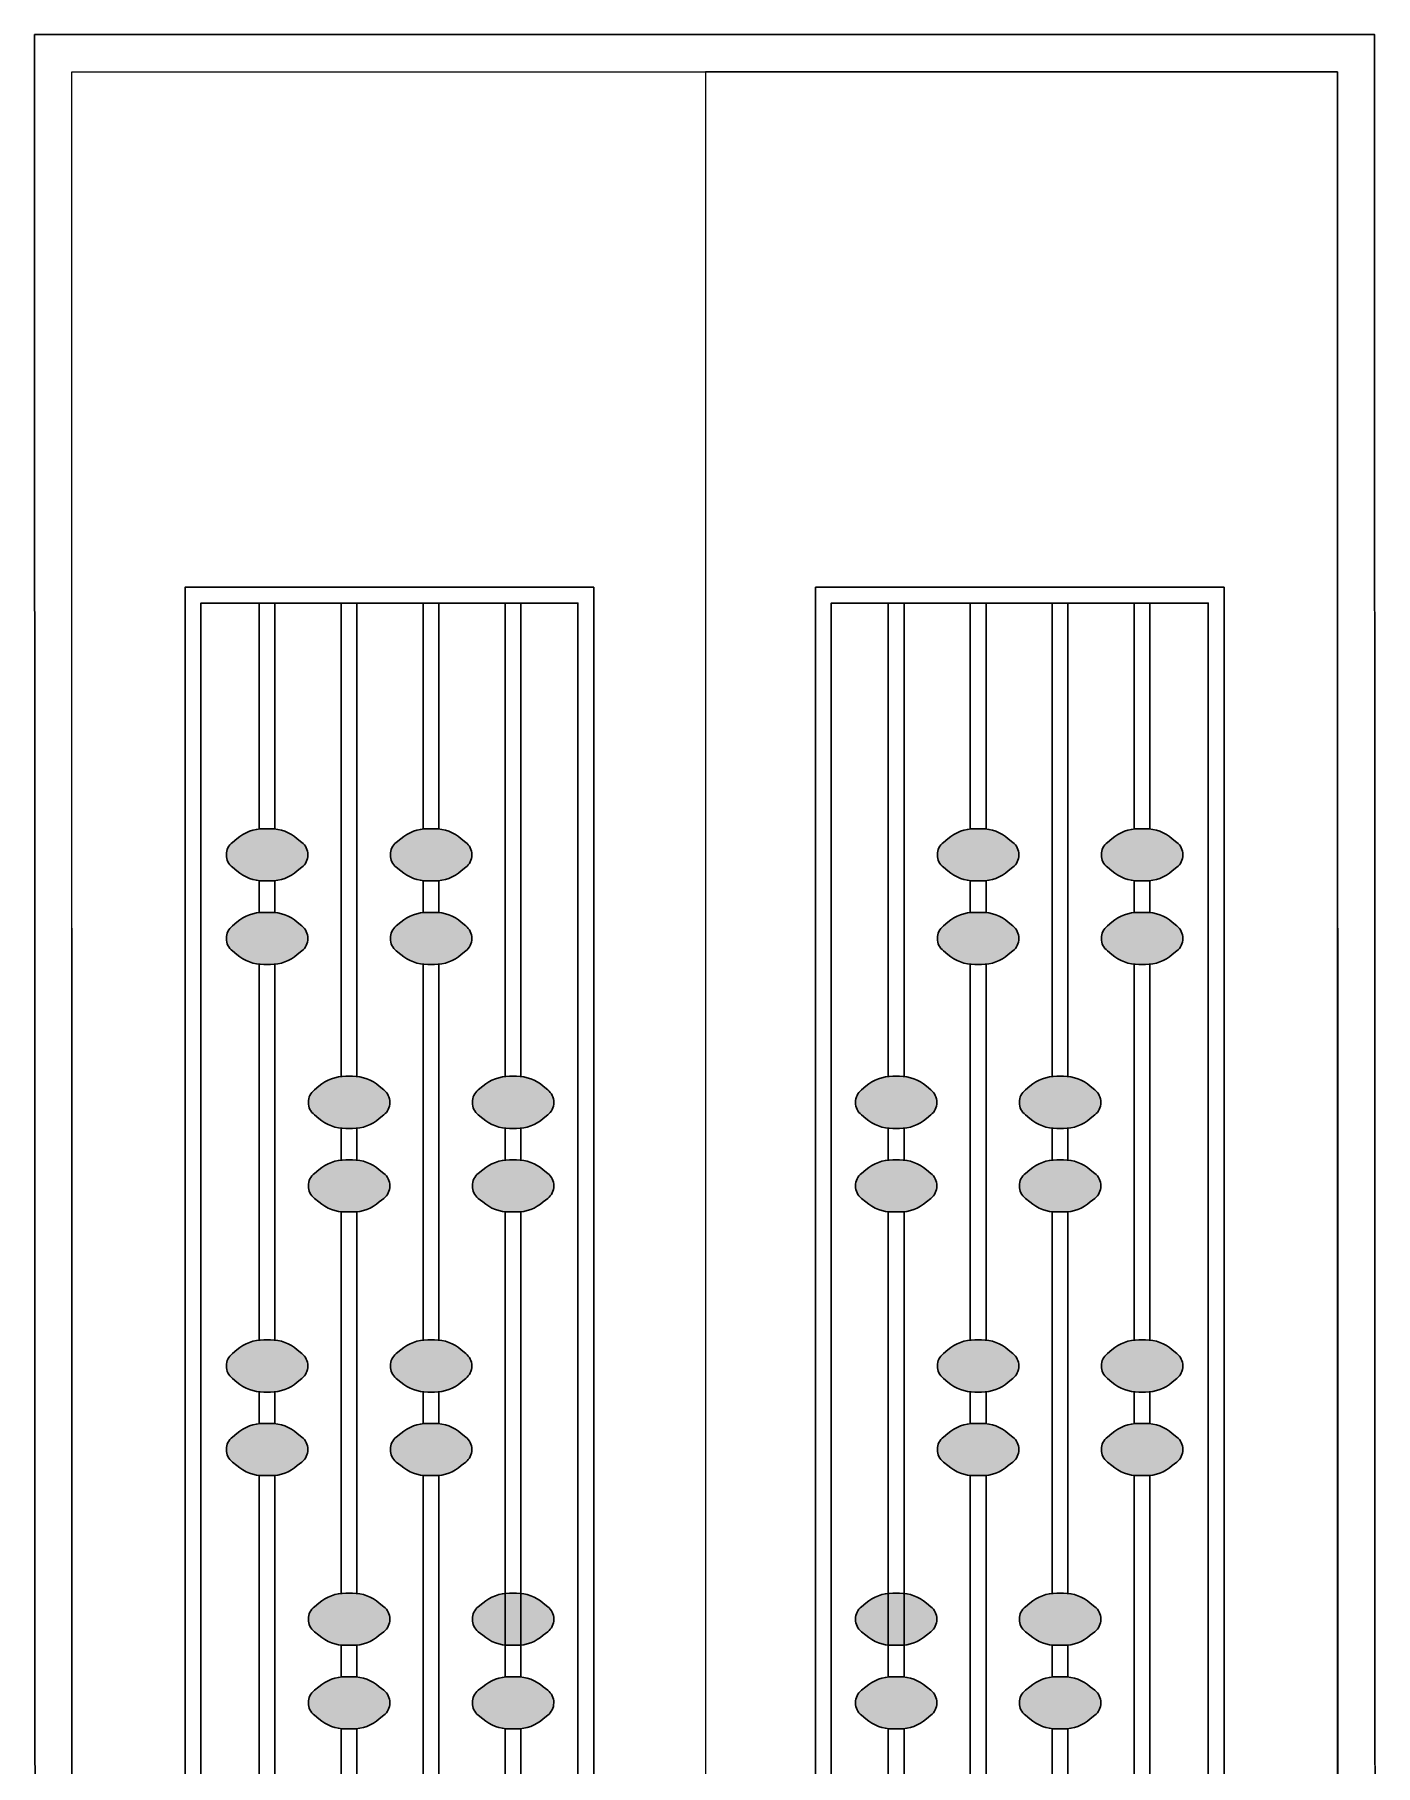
# Model space of a CAD drawing. Header units: millimetres. Extents: x 35877 to 3066687, y -650199 to -40525.
# Drawn here: x 147393.52 to 147429.53, y -180501.09 to -180454.59 of the extents above; entities that cross this region are included whole.
import ezdxf

# ---------------------------------------------------------------- set-up
doc = ezdxf.new("R2010")
doc.units = ezdxf.units.MM
doc.header["$MEASUREMENT"] = 0
for name, color, linetype, lineweight in [('A8_FURNITURE', 32, 'Continuous', 30), ('doors', 36, 'Continuous', 15), ('Elevation 4.5', 206, 'Continuous', 5), ('wall', 7, 'Continuous', 30)]:
    doc.layers.add(name, color=color, linetype=linetype, lineweight=lineweight)

msp = doc.modelspace()

# ---------------------------------------------------------------- hatches: boundary and pattern name
at = {"layer": 'Elevation 4.5', "lineweight": 0, "true_color": 0x000000, "transparency": 33554628}
h = msp.add_hatch(color=18, dxfattribs=at)
h.dxf.hatch_style = 1
h.paths.add_polyline_path([(147398.67, -180476.63, -0.233569), (147398.831, -180476.292), (147398.953, -180476.195, -0.186647), (147399.672, -180475.927), (147399.855, -180475.927, -0.186647), (147400.574, -180476.195), (147400.696, -180476.292, -0.229438), (147400.857, -180476.624, -0.233569), (147400.696, -180476.962), (147400.574, -180477.059, -0.186647), (147399.855, -180477.326), (147399.672, -180477.326, -0.186647), (147398.953, -180477.059), (147398.831, -180476.962, -0.229438)])
h = msp.add_hatch(color=18, dxfattribs=at)
h.dxf.hatch_style = 1
h.paths.add_polyline_path([(147403.074, -180476.63, -0.233569), (147403.234, -180476.292), (147403.357, -180476.195, -0.186647), (147404.076, -180475.927), (147404.259, -180475.927, -0.186647), (147404.978, -180476.195), (147405.1, -180476.292, -0.229438), (147405.261, -180476.624, -0.233569), (147405.1, -180476.962), (147404.978, -180477.059, -0.186647), (147404.259, -180477.326), (147404.076, -180477.326, -0.186647), (147403.357, -180477.059), (147403.234, -180476.962, -0.229438)])
h = msp.add_hatch(color=18, dxfattribs=at)
h.dxf.hatch_style = 1
h.paths.add_polyline_path([(147419.955, -180476.63, 0.233569), (147419.794, -180476.292), (147419.672, -180476.195, 0.186647), (147418.953, -180475.927), (147418.77, -180475.927, 0.186647), (147418.051, -180476.195), (147417.928, -180476.292, 0.229438), (147417.768, -180476.624, 0.233569), (147417.928, -180476.962), (147418.051, -180477.059, 0.186647), (147418.77, -180477.326), (147418.953, -180477.326, 0.186647), (147419.672, -180477.059), (147419.794, -180476.962, 0.229438)])
h = msp.add_hatch(color=18, dxfattribs=at)
h.dxf.hatch_style = 1
h.paths.add_polyline_path([(147424.359, -180476.63, 0.233569), (147424.198, -180476.292), (147424.076, -180476.195, 0.186647), (147423.357, -180475.927), (147423.174, -180475.927, 0.186647), (147422.455, -180476.195), (147422.332, -180476.292, 0.229438), (147422.172, -180476.624, 0.233569), (147422.332, -180476.962), (147422.455, -180477.059, 0.186647), (147423.174, -180477.326), (147423.357, -180477.326, 0.186647), (147424.076, -180477.059), (147424.198, -180476.962, 0.229438)])
h = msp.add_hatch(color=18, dxfattribs=at)
h.dxf.hatch_style = 1
h.paths.add_polyline_path([(147398.67, -180478.875, -0.233569), (147398.831, -180478.537), (147398.953, -180478.44, -0.186647), (147399.672, -180478.172), (147399.855, -180478.172, -0.186647), (147400.574, -180478.44), (147400.696, -180478.537, -0.229438), (147400.857, -180478.869, -0.233569), (147400.696, -180479.207), (147400.574, -180479.304, -0.186647), (147399.855, -180479.571), (147399.672, -180479.571, -0.186647), (147398.953, -180479.304), (147398.831, -180479.207, -0.229438)])
h = msp.add_hatch(color=18, dxfattribs=at)
h.dxf.hatch_style = 1
h.paths.add_polyline_path([(147403.074, -180478.875, -0.233569), (147403.234, -180478.537), (147403.357, -180478.44, -0.186647), (147404.076, -180478.172), (147404.259, -180478.172, -0.186647), (147404.978, -180478.44), (147405.1, -180478.537, -0.229438), (147405.261, -180478.869, -0.233569), (147405.1, -180479.207), (147404.978, -180479.304, -0.186647), (147404.259, -180479.571), (147404.076, -180479.571, -0.186647), (147403.357, -180479.304), (147403.234, -180479.207, -0.229438)])
h = msp.add_hatch(color=18, dxfattribs=at)
h.dxf.hatch_style = 1
h.paths.add_polyline_path([(147419.955, -180478.875, 0.233569), (147419.794, -180478.537), (147419.672, -180478.44, 0.186647), (147418.953, -180478.172), (147418.77, -180478.172, 0.186647), (147418.051, -180478.44), (147417.928, -180478.537, 0.229438), (147417.768, -180478.869, 0.233569), (147417.928, -180479.207), (147418.051, -180479.304, 0.186647), (147418.77, -180479.571), (147418.953, -180479.571, 0.186647), (147419.672, -180479.304), (147419.794, -180479.207, 0.229438)])
h = msp.add_hatch(color=18, dxfattribs=at)
h.dxf.hatch_style = 1
h.paths.add_polyline_path([(147424.359, -180478.875, 0.233569), (147424.198, -180478.537), (147424.076, -180478.44, 0.186647), (147423.357, -180478.172), (147423.174, -180478.172, 0.186647), (147422.455, -180478.44), (147422.332, -180478.537, 0.229438), (147422.172, -180478.869, 0.233569), (147422.332, -180479.207), (147422.455, -180479.304, 0.186647), (147423.174, -180479.571), (147423.357, -180479.571, 0.186647), (147424.076, -180479.304), (147424.198, -180479.207, 0.229438)])
h = msp.add_hatch(color=18, dxfattribs=at)
h.dxf.hatch_style = 1
h.paths.add_polyline_path([(147400.872, -180483.281, -0.233569), (147401.033, -180482.942), (147401.155, -180482.846, -0.186647), (147401.874, -180482.578), (147402.057, -180482.578, -0.186647), (147402.776, -180482.846), (147402.898, -180482.942, -0.229438), (147403.059, -180483.274, -0.233569), (147402.898, -180483.613), (147402.776, -180483.709, -0.186647), (147402.057, -180483.977), (147401.874, -180483.977, -0.186647), (147401.155, -180483.709), (147401.033, -180483.613, -0.229438)])
h = msp.add_hatch(color=18, dxfattribs=at)
h.dxf.hatch_style = 1
h.paths.add_polyline_path([(147405.276, -180483.281, -0.233569), (147405.436, -180482.942), (147405.559, -180482.846, -0.186647), (147406.278, -180482.578), (147406.461, -180482.578, -0.186647), (147407.18, -180482.846), (147407.302, -180482.942, -0.229438), (147407.463, -180483.274, -0.233569), (147407.302, -180483.613), (147407.18, -180483.709, -0.186647), (147406.461, -180483.977), (147406.278, -180483.977, -0.186647), (147405.559, -180483.709), (147405.436, -180483.613, -0.229438)])
h = msp.add_hatch(color=18, dxfattribs=at)
h.dxf.hatch_style = 1
h.paths.add_polyline_path([(147417.753, -180483.281, 0.233569), (147417.592, -180482.942), (147417.47, -180482.846, 0.186647), (147416.751, -180482.578), (147416.568, -180482.578, 0.186647), (147415.849, -180482.846), (147415.727, -180482.942, 0.229438), (147415.566, -180483.274, 0.233569), (147415.727, -180483.613), (147415.849, -180483.709, 0.186647), (147416.568, -180483.977), (147416.751, -180483.977, 0.186647), (147417.47, -180483.709), (147417.592, -180483.613, 0.229438)])
h = msp.add_hatch(color=18, dxfattribs=at)
h.dxf.hatch_style = 1
h.paths.add_polyline_path([(147422.157, -180483.281, 0.233569), (147421.996, -180482.942), (147421.874, -180482.846, 0.186647), (147421.155, -180482.578), (147420.972, -180482.578, 0.186647), (147420.253, -180482.846), (147420.13, -180482.942, 0.229438), (147419.97, -180483.274, 0.233569), (147420.13, -180483.613), (147420.253, -180483.709, 0.186647), (147420.972, -180483.977), (147421.155, -180483.977, 0.186647), (147421.874, -180483.709), (147421.996, -180483.613, 0.229438)])
h = msp.add_hatch(color=18, dxfattribs=at)
h.dxf.hatch_style = 1
h.paths.add_polyline_path([(147400.872, -180485.526, -0.233569), (147401.033, -180485.187), (147401.155, -180485.091, -0.186647), (147401.874, -180484.823), (147402.057, -180484.823, -0.186647), (147402.776, -180485.091), (147402.898, -180485.187, -0.229438), (147403.059, -180485.519, -0.233569), (147402.898, -180485.858), (147402.776, -180485.954, -0.186647), (147402.057, -180486.222), (147401.874, -180486.222, -0.186647), (147401.155, -180485.954), (147401.033, -180485.858, -0.229438)])
h = msp.add_hatch(color=18, dxfattribs=at)
h.dxf.hatch_style = 1
h.paths.add_polyline_path([(147405.276, -180485.526, -0.233569), (147405.436, -180485.187), (147405.559, -180485.091, -0.186647), (147406.278, -180484.823), (147406.461, -180484.823, -0.186647), (147407.18, -180485.091), (147407.302, -180485.187, -0.229438), (147407.463, -180485.519, -0.233569), (147407.302, -180485.858), (147407.18, -180485.954, -0.186647), (147406.461, -180486.222), (147406.278, -180486.222, -0.186647), (147405.559, -180485.954), (147405.436, -180485.858, -0.229438)])
h = msp.add_hatch(color=18, dxfattribs=at)
h.dxf.hatch_style = 1
h.paths.add_polyline_path([(147417.753, -180485.526, 0.233569), (147417.592, -180485.187), (147417.47, -180485.091, 0.186647), (147416.751, -180484.823), (147416.568, -180484.823, 0.186647), (147415.849, -180485.091), (147415.727, -180485.187, 0.229438), (147415.566, -180485.519, 0.233569), (147415.727, -180485.858), (147415.849, -180485.954, 0.186647), (147416.568, -180486.222), (147416.751, -180486.222, 0.186647), (147417.47, -180485.954), (147417.592, -180485.858, 0.229438)])
h = msp.add_hatch(color=18, dxfattribs=at)
h.dxf.hatch_style = 1
h.paths.add_polyline_path([(147422.157, -180485.526, 0.233569), (147421.996, -180485.187), (147421.874, -180485.091, 0.186647), (147421.155, -180484.823), (147420.972, -180484.823, 0.186647), (147420.253, -180485.091), (147420.13, -180485.187, 0.229438), (147419.97, -180485.519, 0.233569), (147420.13, -180485.858), (147420.253, -180485.954, 0.186647), (147420.972, -180486.222), (147421.155, -180486.222, 0.186647), (147421.874, -180485.954), (147421.996, -180485.858, 0.229438)])
h = msp.add_hatch(color=18, dxfattribs=at)
h.dxf.hatch_style = 1
h.paths.add_polyline_path([(147398.67, -180490.363, -0.233569), (147398.831, -180490.025), (147398.953, -180489.928, -0.186647), (147399.672, -180489.661), (147399.855, -180489.661, -0.186647), (147400.574, -180489.928), (147400.696, -180490.025, -0.229438), (147400.857, -180490.357, -0.233569), (147400.696, -180490.695), (147400.574, -180490.792, -0.186647), (147399.855, -180491.06), (147399.672, -180491.06, -0.186647), (147398.953, -180490.792), (147398.831, -180490.695, -0.229438)])
h = msp.add_hatch(color=18, dxfattribs=at)
h.dxf.hatch_style = 1
h.paths.add_polyline_path([(147403.074, -180490.363, -0.233569), (147403.234, -180490.025), (147403.357, -180489.928, -0.186647), (147404.076, -180489.661), (147404.259, -180489.661, -0.186647), (147404.978, -180489.928), (147405.1, -180490.025, -0.229438), (147405.261, -180490.357, -0.233569), (147405.1, -180490.695), (147404.978, -180490.792, -0.186647), (147404.259, -180491.06), (147404.076, -180491.06, -0.186647), (147403.357, -180490.792), (147403.234, -180490.695, -0.229438)])
h = msp.add_hatch(color=18, dxfattribs=at)
h.dxf.hatch_style = 1
h.paths.add_polyline_path([(147419.955, -180490.363, 0.233569), (147419.794, -180490.025), (147419.672, -180489.928, 0.186647), (147418.953, -180489.661), (147418.77, -180489.661, 0.186647), (147418.051, -180489.928), (147417.928, -180490.025, 0.229438), (147417.768, -180490.357, 0.233569), (147417.928, -180490.695), (147418.051, -180490.792, 0.186647), (147418.77, -180491.06), (147418.953, -180491.06, 0.186647), (147419.672, -180490.792), (147419.794, -180490.695, 0.229438)])
h = msp.add_hatch(color=18, dxfattribs=at)
h.dxf.hatch_style = 1
h.paths.add_polyline_path([(147424.359, -180490.363, 0.233569), (147424.198, -180490.025), (147424.076, -180489.928, 0.186647), (147423.357, -180489.661), (147423.174, -180489.661, 0.186647), (147422.455, -180489.928), (147422.332, -180490.025, 0.229438), (147422.172, -180490.357, 0.233569), (147422.332, -180490.695), (147422.455, -180490.792, 0.186647), (147423.174, -180491.06), (147423.357, -180491.06, 0.186647), (147424.076, -180490.792), (147424.198, -180490.695, 0.229438)])
h = msp.add_hatch(color=18, dxfattribs=at)
h.dxf.hatch_style = 1
h.paths.add_polyline_path([(147398.67, -180492.608, -0.233569), (147398.831, -180492.27), (147398.953, -180492.173, -0.186647), (147399.672, -180491.905), (147399.855, -180491.905, -0.186647), (147400.574, -180492.173), (147400.696, -180492.27, -0.229438), (147400.857, -180492.602, -0.233569), (147400.696, -180492.94), (147400.574, -180493.037, -0.186647), (147399.855, -180493.305), (147399.672, -180493.305, -0.186647), (147398.953, -180493.037), (147398.831, -180492.94, -0.229438)])
h = msp.add_hatch(color=18, dxfattribs=at)
h.dxf.hatch_style = 1
h.paths.add_polyline_path([(147403.074, -180492.608, -0.233569), (147403.234, -180492.27), (147403.357, -180492.173, -0.186647), (147404.076, -180491.905), (147404.259, -180491.905, -0.186647), (147404.978, -180492.173), (147405.1, -180492.27, -0.229438), (147405.261, -180492.602, -0.233569), (147405.1, -180492.94), (147404.978, -180493.037, -0.186647), (147404.259, -180493.305), (147404.076, -180493.305, -0.186647), (147403.357, -180493.037), (147403.234, -180492.94, -0.229438)])
h = msp.add_hatch(color=18, dxfattribs=at)
h.dxf.hatch_style = 1
h.paths.add_polyline_path([(147419.955, -180492.608, 0.233569), (147419.794, -180492.27), (147419.672, -180492.173, 0.186647), (147418.953, -180491.905), (147418.77, -180491.905, 0.186647), (147418.051, -180492.173), (147417.928, -180492.27, 0.229438), (147417.768, -180492.602, 0.233569), (147417.928, -180492.94), (147418.051, -180493.037, 0.186647), (147418.77, -180493.305), (147418.953, -180493.305, 0.186647), (147419.672, -180493.037), (147419.794, -180492.94, 0.229438)])
h = msp.add_hatch(color=18, dxfattribs=at)
h.dxf.hatch_style = 1
h.paths.add_polyline_path([(147424.359, -180492.608, 0.233569), (147424.198, -180492.27), (147424.076, -180492.173, 0.186647), (147423.357, -180491.905), (147423.174, -180491.905, 0.186647), (147422.455, -180492.173), (147422.332, -180492.27, 0.229438), (147422.172, -180492.602, 0.233569), (147422.332, -180492.94), (147422.455, -180493.037, 0.186647), (147423.174, -180493.305), (147423.357, -180493.305, 0.186647), (147424.076, -180493.037), (147424.198, -180492.94, 0.229438)])
h = msp.add_hatch(color=18, dxfattribs=at)
h.dxf.hatch_style = 1
h.paths.add_polyline_path([(147400.872, -180497.168, -0.233569), (147401.033, -180496.829), (147401.155, -180496.733, -0.186647), (147401.874, -180496.465), (147402.057, -180496.465, -0.186647), (147402.776, -180496.733), (147402.898, -180496.829, -0.229438), (147403.059, -180497.161, -0.233569), (147402.898, -180497.5), (147402.776, -180497.596, -0.186647), (147402.057, -180497.864), (147401.874, -180497.864, -0.186647), (147401.155, -180497.596), (147401.033, -180497.5, -0.229438)])
h = msp.add_hatch(color=18, dxfattribs=at)
h.dxf.hatch_style = 1
h.paths.add_polyline_path([(147405.276, -180497.168, -0.233569), (147405.436, -180496.829), (147405.559, -180496.733, -0.186647), (147406.278, -180496.465), (147406.461, -180496.465, -0.186647), (147407.18, -180496.733), (147407.302, -180496.829, -0.229438), (147407.463, -180497.161, -0.233569), (147407.302, -180497.5), (147407.18, -180497.596, -0.186647), (147406.461, -180497.864), (147406.278, -180497.864, -0.186647), (147405.559, -180497.596), (147405.436, -180497.5, -0.229438)])
h = msp.add_hatch(color=18, dxfattribs=at)
h.dxf.hatch_style = 1
h.paths.add_polyline_path([(147417.753, -180497.168, 0.233569), (147417.592, -180496.829), (147417.47, -180496.733, 0.186647), (147416.751, -180496.465), (147416.568, -180496.465, 0.186647), (147415.849, -180496.733), (147415.727, -180496.829, 0.229438), (147415.566, -180497.161, 0.233569), (147415.727, -180497.5), (147415.849, -180497.596, 0.186647), (147416.568, -180497.864), (147416.751, -180497.864, 0.186647), (147417.47, -180497.596), (147417.592, -180497.5, 0.229438)])
h = msp.add_hatch(color=18, dxfattribs=at)
h.dxf.hatch_style = 1
h.paths.add_polyline_path([(147422.157, -180497.168, 0.233569), (147421.996, -180496.829), (147421.874, -180496.733, 0.186647), (147421.155, -180496.465), (147420.972, -180496.465, 0.186647), (147420.253, -180496.733), (147420.13, -180496.829, 0.229438), (147419.97, -180497.161, 0.233569), (147420.13, -180497.5), (147420.253, -180497.596, 0.186647), (147420.972, -180497.864), (147421.155, -180497.864, 0.186647), (147421.874, -180497.596), (147421.996, -180497.5, 0.229438)])
h = msp.add_hatch(color=18, dxfattribs=at)
h.dxf.hatch_style = 1
h.paths.add_polyline_path([(147400.872, -180499.413, -0.233569), (147401.033, -180499.074), (147401.155, -180498.977, -0.186647), (147401.874, -180498.71), (147402.057, -180498.71, -0.186647), (147402.776, -180498.977), (147402.898, -180499.074, -0.229438), (147403.059, -180499.406, -0.233569), (147402.898, -180499.744), (147402.776, -180499.841, -0.186647), (147402.057, -180500.109), (147401.874, -180500.109, -0.186647), (147401.155, -180499.841), (147401.033, -180499.744, -0.229438)])
h = msp.add_hatch(color=18, dxfattribs=at)
h.dxf.hatch_style = 1
h.paths.add_polyline_path([(147405.276, -180499.413, -0.233569), (147405.436, -180499.074), (147405.559, -180498.977, -0.186647), (147406.278, -180498.71), (147406.461, -180498.71, -0.186647), (147407.18, -180498.977), (147407.302, -180499.074, -0.229438), (147407.463, -180499.406, -0.233569), (147407.302, -180499.744), (147407.18, -180499.841, -0.186647), (147406.461, -180500.109), (147406.278, -180500.109, -0.186647), (147405.559, -180499.841), (147405.436, -180499.744, -0.229438)])
h = msp.add_hatch(color=18, dxfattribs=at)
h.dxf.hatch_style = 1
h.paths.add_polyline_path([(147417.753, -180499.413, 0.233569), (147417.592, -180499.074), (147417.47, -180498.977, 0.186647), (147416.751, -180498.71), (147416.568, -180498.71, 0.186647), (147415.849, -180498.977), (147415.727, -180499.074, 0.229438), (147415.566, -180499.406, 0.233569), (147415.727, -180499.744), (147415.849, -180499.841, 0.186647), (147416.568, -180500.109), (147416.751, -180500.109, 0.186647), (147417.47, -180499.841), (147417.592, -180499.744, 0.229438)])
h = msp.add_hatch(color=18, dxfattribs=at)
h.dxf.hatch_style = 1
h.paths.add_polyline_path([(147422.157, -180499.413, 0.233569), (147421.996, -180499.074), (147421.874, -180498.977, 0.186647), (147421.155, -180498.71), (147420.972, -180498.71, 0.186647), (147420.253, -180498.977), (147420.13, -180499.074, 0.229438), (147419.97, -180499.406, 0.233569), (147420.13, -180499.744), (147420.253, -180499.841, 0.186647), (147420.972, -180500.109), (147421.155, -180500.109, 0.186647), (147421.874, -180499.841), (147421.996, -180499.744, 0.229438)])

# ---------------------------------------------------------------- linework, layer by layer
at = {"layer": 'A8_FURNITURE', "color": 18, "lineweight": 0, "true_color": 0x000000, "transparency": 33554687}
for points in [[(147394.519, -180455.591), (147411.536, -180455.591), (147411.536, -180547.591), (147394.519, -180547.591)], [(147411.536, -180547.591), (147428.51, -180547.591), (147428.51, -180455.591), (147411.536, -180455.591)]]:
    msp.add_lwpolyline(points, close=True, dxfattribs=at)
at = {"layer": 'doors', "transparency": 33554687}
msp.add_lwpolyline([(147394.54, -180547.591), (147394.519, -180455.591), (147428.51, -180455.591), (147428.531, -180547.591)], close=True, dxfattribs=at)
at = {"layer": 'Elevation 4.5', "color": 18, "lineweight": 30, "true_color": 0x000000, "transparency": 33554687}
for p, q in [((147399.552, -180469.863), (147399.552, -180475.933)), ((147399.975, -180469.863), (147399.975, -180475.933)), ((147401.754, -180469.863), (147401.754, -180482.583)), ((147402.177, -180469.863), (147402.177, -180482.583)), ((147403.956, -180469.863), (147403.956, -180475.933)), ((147404.379, -180469.863), (147404.379, -180475.933)), ((147406.158, -180469.863), (147406.158, -180482.583)), ((147406.581, -180469.863), (147406.581, -180482.583)), ((147416.448, -180469.863), (147416.448, -180482.583)), ((147416.871, -180469.863), (147416.871, -180482.583)), ((147418.65, -180469.863), (147418.65, -180475.933)), ((147419.073, -180469.863), (147419.073, -180475.933)), ((147420.852, -180469.863), (147420.852, -180482.583)), ((147421.275, -180469.863), (147421.275, -180482.583)), ((147423.054, -180469.863), (147423.054, -180475.933)), ((147423.477, -180469.863), (147423.477, -180475.933)), ((147399.552, -180477.321), (147399.552, -180478.178)), ((147399.975, -180477.321), (147399.975, -180478.178)), ((147403.956, -180477.321), (147403.956, -180478.178)), ((147404.379, -180477.321), (147404.379, -180478.178)), ((147418.65, -180477.321), (147418.65, -180478.178)), ((147419.073, -180477.321), (147419.073, -180478.178)), ((147423.054, -180477.321), (147423.054, -180478.178)), ((147423.477, -180477.321), (147423.477, -180478.178)), ((147399.552, -180479.566), (147399.552, -180489.666)), ((147399.975, -180479.566), (147399.975, -180489.666)), ((147403.956, -180479.566), (147403.956, -180489.666)), ((147404.379, -180479.566), (147404.379, -180489.666)), ((147418.65, -180479.566), (147418.65, -180489.666)), ((147419.073, -180479.566), (147419.073, -180489.666)), ((147423.054, -180479.566), (147423.054, -180489.666)), ((147423.477, -180479.566), (147423.477, -180489.666)), ((147401.754, -180483.972), (147401.754, -180484.828)), ((147402.177, -180483.972), (147402.177, -180484.828)), ((147406.158, -180483.972), (147406.158, -180484.828)), ((147406.581, -180483.972), (147406.581, -180484.828)), ((147416.448, -180483.972), (147416.448, -180484.828)), ((147416.871, -180483.972), (147416.871, -180484.828)), ((147420.852, -180483.972), (147420.852, -180484.828)), ((147421.275, -180483.972), (147421.275, -180484.828)), ((147401.754, -180486.217), (147401.754, -180496.47)), ((147402.177, -180486.217), (147402.177, -180496.47)), ((147406.158, -180486.217), (147406.158, -180497.859)), ((147406.581, -180486.217), (147406.581, -180497.859)), ((147416.448, -180486.217), (147416.448, -180497.859)), ((147416.871, -180486.217), (147416.871, -180497.859)), ((147420.852, -180486.217), (147420.852, -180496.47)), ((147421.275, -180486.217), (147421.275, -180496.47)), ((147399.552, -180491.054), (147399.552, -180491.911)), ((147399.975, -180491.054), (147399.975, -180491.911)), ((147403.956, -180491.054), (147403.956, -180491.911)), ((147404.379, -180491.054), (147404.379, -180491.911)), ((147418.65, -180491.054), (147418.65, -180491.911)), ((147419.073, -180491.054), (147419.073, -180491.911)), ((147423.054, -180491.054), (147423.054, -180491.911)), ((147423.477, -180491.054), (147423.477, -180491.911)), ((147399.552, -180493.304), (147399.552, -180503.403)), ((147399.975, -180493.304), (147399.975, -180503.403)), ((147403.956, -180493.304), (147403.956, -180503.403)), ((147404.379, -180493.304), (147404.379, -180503.403)), ((147418.65, -180493.304), (147418.65, -180503.403)), ((147419.073, -180493.304), (147419.073, -180503.403)), ((147423.054, -180493.304), (147423.054, -180503.403)), ((147423.477, -180493.304), (147423.477, -180503.403)), ((147401.754, -180497.859), (147401.754, -180498.715)), ((147402.177, -180497.859), (147402.177, -180498.715)), ((147406.158, -180497.859), (147406.158, -180498.715)), ((147406.581, -180497.859), (147406.581, -180498.715)), ((147416.448, -180497.859), (147416.448, -180498.715)), ((147416.871, -180497.859), (147416.871, -180498.715)), ((147420.852, -180497.859), (147420.852, -180498.715)), ((147421.275, -180497.859), (147421.275, -180498.715)), ((147401.754, -180500.104), (147401.754, -180510.357)), ((147402.177, -180500.104), (147402.177, -180510.357)), ((147406.158, -180500.104), (147406.158, -180510.357)), ((147406.581, -180500.104), (147406.581, -180510.357)), ((147416.448, -180500.104), (147416.448, -180510.357)), ((147416.871, -180500.104), (147416.871, -180510.357)), ((147420.852, -180500.104), (147420.852, -180510.357)), ((147421.275, -180500.104), (147421.275, -180510.357))]:
    msp.add_line(p, q, dxfattribs=at)
for points in [[(147397.561, -180525.184), (147408.536, -180525.184), (147408.536, -180469.44), (147397.561, -180469.44)], [(147425.467, -180525.184), (147414.493, -180525.184), (147414.493, -180469.44), (147425.467, -180469.44)], [(147397.984, -180524.761), (147408.113, -180524.761), (147408.113, -180469.863), (147397.984, -180469.863)], [(147425.044, -180524.761), (147414.916, -180524.761), (147414.916, -180469.863), (147425.044, -180469.863)]]:
    msp.add_lwpolyline(points, close=True, dxfattribs=at)
for points in [[(147398.67, -180476.624), (147398.67, -180476.63, 0.229438), (147398.831, -180476.962), (147398.953, -180477.059, 0.186647), (147399.672, -180477.326), (147399.855, -180477.326, 0.186647), (147400.574, -180477.059), (147400.696, -180476.962, 0.229438), (147400.857, -180476.63), (147400.857, -180476.624, 0.229438), (147400.696, -180476.292), (147400.574, -180476.195, 0.186647), (147399.855, -180475.927), (147399.672, -180475.927, 0.186647), (147398.953, -180476.195), (147398.831, -180476.292, 0.229438)], [(147403.074, -180476.624), (147403.074, -180476.63, 0.229438), (147403.234, -180476.962), (147403.357, -180477.059, 0.186647), (147404.076, -180477.326), (147404.259, -180477.326, 0.186647), (147404.978, -180477.059), (147405.1, -180476.962, 0.229438), (147405.261, -180476.63), (147405.261, -180476.624, 0.229438), (147405.1, -180476.292), (147404.978, -180476.195, 0.186647), (147404.259, -180475.927), (147404.076, -180475.927, 0.186647), (147403.357, -180476.195), (147403.234, -180476.292, 0.229438)], [(147419.955, -180476.624), (147419.955, -180476.63, -0.229438), (147419.794, -180476.962), (147419.672, -180477.059, -0.186647), (147418.953, -180477.326), (147418.77, -180477.326, -0.186647), (147418.051, -180477.059), (147417.928, -180476.962, -0.229438), (147417.768, -180476.63), (147417.768, -180476.624, -0.229438), (147417.928, -180476.292), (147418.051, -180476.195, -0.186647), (147418.77, -180475.927), (147418.953, -180475.927, -0.186647), (147419.672, -180476.195), (147419.794, -180476.292, -0.229438)], [(147424.359, -180476.624), (147424.359, -180476.63, -0.229438), (147424.198, -180476.962), (147424.076, -180477.059, -0.186647), (147423.357, -180477.326), (147423.174, -180477.326, -0.186647), (147422.455, -180477.059), (147422.332, -180476.962, -0.229438), (147422.172, -180476.63), (147422.172, -180476.624, -0.229438), (147422.332, -180476.292), (147422.455, -180476.195, -0.186647), (147423.174, -180475.927), (147423.357, -180475.927, -0.186647), (147424.076, -180476.195), (147424.198, -180476.292, -0.229438)], [(147398.67, -180478.869), (147398.67, -180478.875, 0.229438), (147398.831, -180479.207), (147398.953, -180479.304, 0.186647), (147399.672, -180479.571), (147399.855, -180479.571, 0.186647), (147400.574, -180479.304), (147400.696, -180479.207, 0.229438), (147400.857, -180478.875), (147400.857, -180478.869, 0.229438), (147400.696, -180478.537), (147400.574, -180478.44, 0.186647), (147399.855, -180478.172), (147399.672, -180478.172, 0.186647), (147398.953, -180478.44), (147398.831, -180478.537, 0.229438)], [(147403.074, -180478.869), (147403.074, -180478.875, 0.229438), (147403.234, -180479.207), (147403.357, -180479.304, 0.186647), (147404.076, -180479.571), (147404.259, -180479.571, 0.186647), (147404.978, -180479.304), (147405.1, -180479.207, 0.229438), (147405.261, -180478.875), (147405.261, -180478.869, 0.229438), (147405.1, -180478.537), (147404.978, -180478.44, 0.186647), (147404.259, -180478.172), (147404.076, -180478.172, 0.186647), (147403.357, -180478.44), (147403.234, -180478.537, 0.229438)], [(147419.955, -180478.869), (147419.955, -180478.875, -0.229438), (147419.794, -180479.207), (147419.672, -180479.304, -0.186647), (147418.953, -180479.571), (147418.77, -180479.571, -0.186647), (147418.051, -180479.304), (147417.928, -180479.207, -0.229438), (147417.768, -180478.875), (147417.768, -180478.869, -0.229438), (147417.928, -180478.537), (147418.051, -180478.44, -0.186647), (147418.77, -180478.172), (147418.953, -180478.172, -0.186647), (147419.672, -180478.44), (147419.794, -180478.537, -0.229438)], [(147424.359, -180478.869), (147424.359, -180478.875, -0.229438), (147424.198, -180479.207), (147424.076, -180479.304, -0.186647), (147423.357, -180479.571), (147423.174, -180479.571, -0.186647), (147422.455, -180479.304), (147422.332, -180479.207, -0.229438), (147422.172, -180478.875), (147422.172, -180478.869, -0.229438), (147422.332, -180478.537), (147422.455, -180478.44, -0.186647), (147423.174, -180478.172), (147423.357, -180478.172, -0.186647), (147424.076, -180478.44), (147424.198, -180478.537, -0.229438)], [(147400.872, -180483.274), (147400.872, -180483.281, 0.229438), (147401.033, -180483.613), (147401.155, -180483.709, 0.186647), (147401.874, -180483.977), (147402.057, -180483.977, 0.186647), (147402.776, -180483.709), (147402.898, -180483.613, 0.229438), (147403.059, -180483.281), (147403.059, -180483.274, 0.229438), (147402.898, -180482.942), (147402.776, -180482.846, 0.186647), (147402.057, -180482.578), (147401.874, -180482.578, 0.186647), (147401.155, -180482.846), (147401.033, -180482.942, 0.229438)], [(147405.276, -180483.274), (147405.276, -180483.281, 0.229438), (147405.436, -180483.613), (147405.559, -180483.709, 0.186647), (147406.278, -180483.977), (147406.461, -180483.977, 0.186647), (147407.18, -180483.709), (147407.302, -180483.613, 0.229438), (147407.463, -180483.281), (147407.463, -180483.274, 0.229438), (147407.302, -180482.942), (147407.18, -180482.846, 0.186647), (147406.461, -180482.578), (147406.278, -180482.578, 0.186647), (147405.559, -180482.846), (147405.436, -180482.942, 0.229438)], [(147417.753, -180483.274), (147417.753, -180483.281, -0.229438), (147417.592, -180483.613), (147417.47, -180483.709, -0.186647), (147416.751, -180483.977), (147416.568, -180483.977, -0.186647), (147415.849, -180483.709), (147415.727, -180483.613, -0.229438), (147415.566, -180483.281), (147415.566, -180483.274, -0.229438), (147415.727, -180482.942), (147415.849, -180482.846, -0.186647), (147416.568, -180482.578), (147416.751, -180482.578, -0.186647), (147417.47, -180482.846), (147417.592, -180482.942, -0.229438)], [(147422.157, -180483.274), (147422.157, -180483.281, -0.229438), (147421.996, -180483.613), (147421.874, -180483.709, -0.186647), (147421.155, -180483.977), (147420.972, -180483.977, -0.186647), (147420.253, -180483.709), (147420.13, -180483.613, -0.229438), (147419.97, -180483.281), (147419.97, -180483.274, -0.229438), (147420.13, -180482.942), (147420.253, -180482.846, -0.186647), (147420.972, -180482.578), (147421.155, -180482.578, -0.186647), (147421.874, -180482.846), (147421.996, -180482.942, -0.229438)], [(147400.872, -180485.519), (147400.872, -180485.526, 0.229438), (147401.033, -180485.858), (147401.155, -180485.954, 0.186647), (147401.874, -180486.222), (147402.057, -180486.222, 0.186647), (147402.776, -180485.954), (147402.898, -180485.858, 0.229438), (147403.059, -180485.526), (147403.059, -180485.519, 0.229438), (147402.898, -180485.187), (147402.776, -180485.091, 0.186647), (147402.057, -180484.823), (147401.874, -180484.823, 0.186647), (147401.155, -180485.091), (147401.033, -180485.187, 0.229438)], [(147405.276, -180485.519), (147405.276, -180485.526, 0.229438), (147405.436, -180485.858), (147405.559, -180485.954, 0.186647), (147406.278, -180486.222), (147406.461, -180486.222, 0.186647), (147407.18, -180485.954), (147407.302, -180485.858, 0.229438), (147407.463, -180485.526), (147407.463, -180485.519, 0.229438), (147407.302, -180485.187), (147407.18, -180485.091, 0.186647), (147406.461, -180484.823), (147406.278, -180484.823, 0.186647), (147405.559, -180485.091), (147405.436, -180485.187, 0.229438)], [(147417.753, -180485.519), (147417.753, -180485.526, -0.229438), (147417.592, -180485.858), (147417.47, -180485.954, -0.186647), (147416.751, -180486.222), (147416.568, -180486.222, -0.186647), (147415.849, -180485.954), (147415.727, -180485.858, -0.229438), (147415.566, -180485.526), (147415.566, -180485.519, -0.229438), (147415.727, -180485.187), (147415.849, -180485.091, -0.186647), (147416.568, -180484.823), (147416.751, -180484.823, -0.186647), (147417.47, -180485.091), (147417.592, -180485.187, -0.229438)], [(147422.157, -180485.519), (147422.157, -180485.526, -0.229438), (147421.996, -180485.858), (147421.874, -180485.954, -0.186647), (147421.155, -180486.222), (147420.972, -180486.222, -0.186647), (147420.253, -180485.954), (147420.13, -180485.858, -0.229438), (147419.97, -180485.526), (147419.97, -180485.519, -0.229438), (147420.13, -180485.187), (147420.253, -180485.091, -0.186647), (147420.972, -180484.823), (147421.155, -180484.823, -0.186647), (147421.874, -180485.091), (147421.996, -180485.187, -0.229438)], [(147398.67, -180490.357), (147398.67, -180490.363, 0.229438), (147398.831, -180490.695), (147398.953, -180490.792, 0.186647), (147399.672, -180491.06), (147399.855, -180491.06, 0.186647), (147400.574, -180490.792), (147400.696, -180490.695, 0.229438), (147400.857, -180490.363), (147400.857, -180490.357, 0.229438), (147400.696, -180490.025), (147400.574, -180489.928, 0.186647), (147399.855, -180489.661), (147399.672, -180489.661, 0.186647), (147398.953, -180489.928), (147398.831, -180490.025, 0.229438)], [(147403.074, -180490.357), (147403.074, -180490.363, 0.229438), (147403.234, -180490.695), (147403.357, -180490.792, 0.186647), (147404.076, -180491.06), (147404.259, -180491.06, 0.186647), (147404.978, -180490.792), (147405.1, -180490.695, 0.229438), (147405.261, -180490.363), (147405.261, -180490.357, 0.229438), (147405.1, -180490.025), (147404.978, -180489.928, 0.186647), (147404.259, -180489.661), (147404.076, -180489.661, 0.186647), (147403.357, -180489.928), (147403.234, -180490.025, 0.229438)], [(147419.955, -180490.357), (147419.955, -180490.363, -0.229438), (147419.794, -180490.695), (147419.672, -180490.792, -0.186647), (147418.953, -180491.06), (147418.77, -180491.06, -0.186647), (147418.051, -180490.792), (147417.928, -180490.695, -0.229438), (147417.768, -180490.363), (147417.768, -180490.357, -0.229438), (147417.928, -180490.025), (147418.051, -180489.928, -0.186647), (147418.77, -180489.661), (147418.953, -180489.661, -0.186647), (147419.672, -180489.928), (147419.794, -180490.025, -0.229438)], [(147424.359, -180490.357), (147424.359, -180490.363, -0.229438), (147424.198, -180490.695), (147424.076, -180490.792, -0.186647), (147423.357, -180491.06), (147423.174, -180491.06, -0.186647), (147422.455, -180490.792), (147422.332, -180490.695, -0.229438), (147422.172, -180490.363), (147422.172, -180490.357, -0.229438), (147422.332, -180490.025), (147422.455, -180489.928, -0.186647), (147423.174, -180489.661), (147423.357, -180489.661, -0.186647), (147424.076, -180489.928), (147424.198, -180490.025, -0.229438)], [(147398.67, -180492.602), (147398.67, -180492.608, 0.229438), (147398.831, -180492.94), (147398.953, -180493.037, 0.186647), (147399.672, -180493.305), (147399.855, -180493.305, 0.186647), (147400.574, -180493.037), (147400.696, -180492.94, 0.229438), (147400.857, -180492.608), (147400.857, -180492.602, 0.229438), (147400.696, -180492.27), (147400.574, -180492.173, 0.186647), (147399.855, -180491.905), (147399.672, -180491.905, 0.186647), (147398.953, -180492.173), (147398.831, -180492.27, 0.229438)], [(147403.074, -180492.602), (147403.074, -180492.608, 0.229438), (147403.234, -180492.94), (147403.357, -180493.037, 0.186647), (147404.076, -180493.305), (147404.259, -180493.305, 0.186647), (147404.978, -180493.037), (147405.1, -180492.94, 0.229438), (147405.261, -180492.608), (147405.261, -180492.602, 0.229438), (147405.1, -180492.27), (147404.978, -180492.173, 0.186647), (147404.259, -180491.905), (147404.076, -180491.905, 0.186647), (147403.357, -180492.173), (147403.234, -180492.27, 0.229438)], [(147419.955, -180492.602), (147419.955, -180492.608, -0.229438), (147419.794, -180492.94), (147419.672, -180493.037, -0.186647), (147418.953, -180493.305), (147418.77, -180493.305, -0.186647), (147418.051, -180493.037), (147417.928, -180492.94, -0.229438), (147417.768, -180492.608), (147417.768, -180492.602, -0.229438), (147417.928, -180492.27), (147418.051, -180492.173, -0.186647), (147418.77, -180491.905), (147418.953, -180491.905, -0.186647), (147419.672, -180492.173), (147419.794, -180492.27, -0.229438)], [(147424.359, -180492.602), (147424.359, -180492.608, -0.229438), (147424.198, -180492.94), (147424.076, -180493.037, -0.186647), (147423.357, -180493.305), (147423.174, -180493.305, -0.186647), (147422.455, -180493.037), (147422.332, -180492.94, -0.229438), (147422.172, -180492.608), (147422.172, -180492.602, -0.229438), (147422.332, -180492.27), (147422.455, -180492.173, -0.186647), (147423.174, -180491.905), (147423.357, -180491.905, -0.186647), (147424.076, -180492.173), (147424.198, -180492.27, -0.229438)], [(147400.872, -180497.161), (147400.872, -180497.168, 0.229438), (147401.033, -180497.5), (147401.155, -180497.596, 0.186647), (147401.874, -180497.864), (147402.057, -180497.864, 0.186647), (147402.776, -180497.596), (147402.898, -180497.5, 0.229438), (147403.059, -180497.168), (147403.059, -180497.161, 0.229438), (147402.898, -180496.829), (147402.776, -180496.733, 0.186647), (147402.057, -180496.465), (147401.874, -180496.465, 0.186647), (147401.155, -180496.733), (147401.033, -180496.829, 0.229438)], [(147405.276, -180497.161), (147405.276, -180497.168, 0.229438), (147405.436, -180497.5), (147405.559, -180497.596, 0.186647), (147406.278, -180497.864), (147406.461, -180497.864, 0.186647), (147407.18, -180497.596), (147407.302, -180497.5, 0.229438), (147407.463, -180497.168), (147407.463, -180497.161, 0.229438), (147407.302, -180496.829), (147407.18, -180496.733, 0.186647), (147406.461, -180496.465), (147406.278, -180496.465, 0.186647), (147405.559, -180496.733), (147405.436, -180496.829, 0.229438)], [(147417.753, -180497.161), (147417.753, -180497.168, -0.229438), (147417.592, -180497.5), (147417.47, -180497.596, -0.186647), (147416.751, -180497.864), (147416.568, -180497.864, -0.186647), (147415.849, -180497.596), (147415.727, -180497.5, -0.229438), (147415.566, -180497.168), (147415.566, -180497.161, -0.229438), (147415.727, -180496.829), (147415.849, -180496.733, -0.186647), (147416.568, -180496.465), (147416.751, -180496.465, -0.186647), (147417.47, -180496.733), (147417.592, -180496.829, -0.229438)], [(147422.157, -180497.161), (147422.157, -180497.168, -0.229438), (147421.996, -180497.5), (147421.874, -180497.596, -0.186647), (147421.155, -180497.864), (147420.972, -180497.864, -0.186647), (147420.253, -180497.596), (147420.13, -180497.5, -0.229438), (147419.97, -180497.168), (147419.97, -180497.161, -0.229438), (147420.13, -180496.829), (147420.253, -180496.733, -0.186647), (147420.972, -180496.465), (147421.155, -180496.465, -0.186647), (147421.874, -180496.733), (147421.996, -180496.829, -0.229438)], [(147400.872, -180499.406), (147400.872, -180499.413, 0.229438), (147401.033, -180499.744), (147401.155, -180499.841, 0.186647), (147401.874, -180500.109), (147402.057, -180500.109, 0.186647), (147402.776, -180499.841), (147402.898, -180499.744, 0.229438), (147403.059, -180499.413), (147403.059, -180499.406, 0.229438), (147402.898, -180499.074), (147402.776, -180498.977, 0.186647), (147402.057, -180498.71), (147401.874, -180498.71, 0.186647), (147401.155, -180498.977), (147401.033, -180499.074, 0.229438)], [(147405.276, -180499.406), (147405.276, -180499.413, 0.229438), (147405.436, -180499.744), (147405.559, -180499.841, 0.186647), (147406.278, -180500.109), (147406.461, -180500.109, 0.186647), (147407.18, -180499.841), (147407.302, -180499.744, 0.229438), (147407.463, -180499.413), (147407.463, -180499.406, 0.229438), (147407.302, -180499.074), (147407.18, -180498.977, 0.186647), (147406.461, -180498.71), (147406.278, -180498.71, 0.186647), (147405.559, -180498.977), (147405.436, -180499.074, 0.229438)], [(147417.753, -180499.406), (147417.753, -180499.413, -0.229438), (147417.592, -180499.744), (147417.47, -180499.841, -0.186647), (147416.751, -180500.109), (147416.568, -180500.109, -0.186647), (147415.849, -180499.841), (147415.727, -180499.744, -0.229438), (147415.566, -180499.413), (147415.566, -180499.406, -0.229438), (147415.727, -180499.074), (147415.849, -180498.977, -0.186647), (147416.568, -180498.71), (147416.751, -180498.71, -0.186647), (147417.47, -180498.977), (147417.592, -180499.074, -0.229438)], [(147422.157, -180499.406), (147422.157, -180499.413, -0.229438), (147421.996, -180499.744), (147421.874, -180499.841, -0.186647), (147421.155, -180500.109), (147420.972, -180500.109, -0.186647), (147420.253, -180499.841), (147420.13, -180499.744, -0.229438), (147419.97, -180499.413), (147419.97, -180499.406, -0.229438), (147420.13, -180499.074), (147420.253, -180498.977, -0.186647), (147420.972, -180498.71), (147421.155, -180498.71, -0.186647), (147421.874, -180498.977), (147421.996, -180499.074, -0.229438)]]:
    msp.add_lwpolyline(points, format="xyb", close=True, dxfattribs=at)
at = {"layer": 'wall', "transparency": 33554687}
msp.add_lwpolyline([(147393.54, -180547.591), (147393.519, -180454.591), (147429.509, -180454.591), (147429.531, -180547.591)], close=True, dxfattribs=at)

doc.saveas('drawing.dxf')
